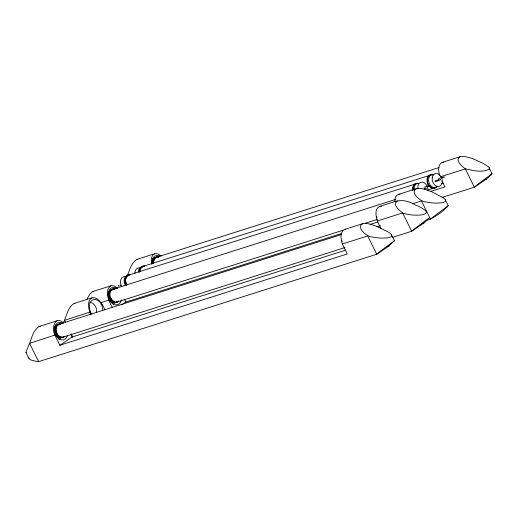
<?xml version="1.0" encoding="UTF-8"?>
<svg xmlns="http://www.w3.org/2000/svg" width="518" height="518" viewBox="0 0 518 518"><rect width="100%" height="100%" fill="white"/><g stroke="black" fill="none" stroke-linecap="round" stroke-linejoin="round"><path stroke-width="0.78" d="M394.852 201.806C394.807 199.08 395.396 195.467 398.329 194.431L416.86 188.571L420.215 188.442L423.62 188.999L431.604 191.744L443.162 197.669L445.169 199.475L448.245 205.691C442.288 212.361 434.304 217.871 425.88 220.7M28.885 357.685C28.82 360.016 32.33 360.191 33.974 360.826A57.466 18.952 -15 0 0 36.487 361.324L38.63 361.648L376.703 254.254L388.908 246.063L394.451 240.76L391.368 234.499L389.355 232.692L377.803 226.767L369.813 224.022L366.407 223.465L363.06 223.595L344.528 229.455C339.361 232.122 341.032 239.471 342.353 243.984L347.261 253.956L59.855 345.253L54.947 335.282C51.418 328.975 54.578 314.763 63.578 323.005M127.57 275.272C129.701 269.684 131.417 262.781 136.765 259.414L155.199 253.593L158.068 253.949L161.234 255.95M120.558 285.703L119.982 285.502L120.448 285.159M489.225 169.121L489.335 168.169L488.442 166.764L483.1 163.351L472.351 158.45L464.86 156.494L460.709 156.546L442.178 162.399C437.49 164.627 438.539 171.147 439.517 175.278M63.597 322.41C66.544 316.012 67.741 307.575 74.061 303.477L92.068 297.759C98.698 296.937 102.791 304.817 104.901 309.79M489.219 167.819L491.964 173.931L486.557 179.008L474.352 187.205L441.99 197.481M86.616 299.715L89.912 294.043L92.916 291.446L111.791 285.567L114.737 286.208L117.916 288.461M489.219 169.127C482.161 173.129 472.889 170.331 465.339 168.887C462.289 166.55 454.325 159.868 460.185 156.682M397.481 200.744L379.474 206.462C374.307 209.13 375.977 216.479 377.298 220.998L402.635 212.95C414.011 217.269 441.88 215.669 414.84 204.752C404.131 197.598 384.738 199.197 402.635 212.95L411.648 231.268L423.853 223.07L429.383 217.722L416.291 227.486A57.466 3.16 -36.8 0 0 413.655 229.623L411.648 231.268L392.385 237.386M438.714 179.74L438.966 180.536L438.778 179.727L434.887 180.957M55.588 334.855L29.617 343.33L25.9 352.227L28.866 358.411M90.533 311.862L64.562 320.338L65.598 322.455M101.457 304.526L102.098 304.098M109.395 299.831L101.075 302.7M59.855 345.253L72.06 337.056L345.597 250.162M121.588 304.901L125.861 302.033L341.608 233.501M57.122 320.752L39.115 326.469C33.515 330.083 31.773 337.399 29.617 343.33L38.63 361.648M154.772 253.697C150.835 255.348 151.055 260.599 151.58 264.135M110.923 285.729C103.671 290.404 109.156 301.968 112.257 307.381M92.068 297.759C86.364 301.01 88.662 309.641 90.948 314.426M442.359 177.292L442.612 178.088L442.417 177.279L438.532 178.509M416.336 188.714C409.362 192.683 421.658 202.337 425.925 201.929C430.853 202.965 435.923 203.432 440.935 202.829C442.56 202.655 446.134 202.273 445.37 199.851M428.049 185.962L428.302 186.758L428.088 185.956L424.223 187.179M362.535 223.731C355.555 227.706 367.851 237.354 372.118 236.953C377.046 237.982 382.116 238.455 387.127 237.846C388.759 237.678 392.333 237.289 391.563 234.868M156.306 257.342L439.089 167.515M142.644 266.517L430.374 175.123M128.341 275.188L416.064 183.793M440.773 176.69L465.339 168.887L474.352 187.205L476.366 185.561A57.466 3.16 -36.8 0 1 478.995 183.424L492.1 173.711M435.139 181.753L438.966 180.536M441.705 183.599L443.246 183.113M112.464 289.374L395.564 199.443M427.939 190.015L434.427 187.956M431.08 191.297L444.91 186.901L442.107 181.203M484.252 179.74L486.557 179.008M412.276 203.846L421.49 200.919L430.503 219.231L432.517 217.592A57.466 3.16 -36.8 0 1 435.146 215.456L448.245 205.691M116.511 302.214L342.599 230.393M365.391 223.154L377.272 219.379M370.117 224.443L377.823 221.995M58.657 324.397L341.763 234.466M376.469 226.742L380.316 225.524M379.001 227.661L380.542 227.175M342.353 243.984L367.689 235.936L376.703 254.254L378.71 252.609A57.466 3.16 -36.8 0 1 381.345 250.479L394.438 240.715M62.71 337.231L345.04 247.546M421.548 223.802L423.853 223.07M387.367 246.549L388.908 246.063M442.178 162.399L443.978 162.263M398.329 194.431L400.129 194.295M379.474 206.462L381.274 206.326M344.528 229.455L345.856 229.28M26.69 352.693L25.991 352.57M136.765 259.414L137.399 259.33M92.916 291.446L93.551 291.362M74.061 303.477L74.987 303.431M39.115 326.469L40.313 326.521M429.636 186.279C430.775 185.658 428.593 185.114 429.636 186.279A7.051 5.07 72.4 0 0 436.655 186.843M377.298 220.998L381.151 228.826M124.462 299.184L125.861 302.033M71.147 333.728L72.883 337.25M70.655 334.207L72.06 337.056M92.01 314.148A8.981 6.456 72.4 0 1 90.669 312.14L90.397 311.583A8.981 6.456 72.4 0 1 92.074 300.22A8.981 6.456 72.4 0 1 101.321 304.247L101.593 304.804A8.981 6.456 72.4 0 1 102.687 310.8M376.864 217.314A8.981 6.456 72.4 0 1 376.767 216.699M89.905 302.454A7.485 5.381 72.4 0 1 95.48 306.481L95.707 306.947A7.485 5.381 72.4 0 1 96.555 312.425M121.374 299.916A8.981 6.456 72.4 0 1 116.213 304.94A8.981 6.456 72.4 0 1 109.531 300.11L109.253 299.553A8.981 6.456 72.4 0 1 109.434 289.711A8.981 6.456 72.4 0 1 116.744 288.364M114.925 302.169A7.485 5.381 72.4 0 1 114.737 302.564M114.53 302.933A7.485 5.381 72.4 0 1 113.17 304.383M113.235 300.848A5.983 4.306 72.4 0 1 112.943 300.634M112.121 299.857A5.983 4.306 72.4 0 1 111.869 299.559M111.195 298.556A5.983 4.306 72.4 0 1 111.001 298.187M117.444 301.813A6.734 4.843 72.4 0 1 109.79 296.283A6.734 4.843 72.4 0 1 114.854 289.335M118.259 301.152A6.734 4.843 72.4 0 1 117.728 301.625M113.3 302.726A6.734 4.843 72.4 0 1 112.775 303.198M118.674 301.12A7.051 5.07 72.4 0 1 109.81 297.261A7.051 5.07 72.4 0 1 114.86 289.031M118.285 301.243A7.051 5.07 72.4 0 1 109.343 297.151A7.051 5.07 72.4 0 1 114.841 289.284M116.064 302.253A6.734 4.843 72.4 0 1 108.644 297.63A6.734 4.843 72.4 0 1 112.076 289.607M115.119 301.936A6.358 4.571 72.4 0 1 114.122 301.677M113.792 301.534A6.358 4.571 72.4 0 1 112.535 300.686M112.244 300.414A6.358 4.571 72.4 0 1 110.282 297.112M110.062 296.251A6.358 4.571 72.4 0 1 110.075 292.89M110.451 291.802A6.358 4.571 72.4 0 1 111.014 290.889M111.48 290.397A6.358 4.571 72.4 0 1 111.733 290.19M112.289 289.853A6.358 4.571 72.4 0 1 113.202 289.568M116.712 301.754A6.358 4.571 72.4 0 1 116.408 301.852M64.2 336.422A6.734 4.843 72.4 0 1 56.222 332.213A6.734 4.843 72.4 0 1 60.347 324.21M59.246 338.001A6.734 4.843 72.4 0 1 58.385 338.571M64.62 336.428A7.051 5.07 72.4 0 1 55.931 332.044A7.051 5.07 72.4 0 1 61.059 324.054M63.682 337.05A7.051 5.07 72.4 0 1 55.614 332.407A7.051 5.07 72.4 0 1 59.564 323.996M64.232 336.558A7.051 5.07 72.4 0 1 63.967 336.817M61.959 337.438A6.734 4.843 72.4 0 1 54.914 332.873A6.734 4.843 72.4 0 1 57.602 324.734M61.972 336.978A6.358 4.571 72.4 0 1 61.318 336.953M60.321 336.7A6.358 4.571 72.4 0 1 59.667 336.389M59.343 336.188A6.358 4.571 72.4 0 1 59.033 335.962M58.728 335.709A6.358 4.571 72.4 0 1 58.437 335.437M58.158 335.14A6.358 4.571 72.4 0 1 57.886 334.822M57.174 333.754A6.358 4.571 72.4 0 1 56.974 333.365M56.786 332.964A6.358 4.571 72.4 0 1 56.358 331.708M56.177 330.84A6.358 4.571 72.4 0 1 56.19 328.308M56.501 327.175A6.358 4.571 72.4 0 1 56.65 326.826M57.006 326.198A6.358 4.571 72.4 0 1 57.213 325.913M57.433 325.654A6.358 4.571 72.4 0 1 57.673 325.421M58.204 325.032A6.358 4.571 72.4 0 1 58.78 324.754M56.734 332.051A5.983 4.306 72.4 0 1 56.617 331.649M67.437 335.476A8.981 6.456 72.4 0 1 62.179 339.963A8.981 6.456 72.4 0 1 55.724 335.133L55.452 334.576A8.981 6.456 72.4 0 1 55.633 324.734A8.981 6.456 72.4 0 1 62.943 323.381M55.348 325.453A7.485 5.381 72.4 0 1 56.125 325.582M60.936 337.587A7.485 5.381 72.4 0 1 59.039 339.601M342.204 241.517A8.981 6.456 72.4 0 1 342.048 240.915M152.072 263.934A8.981 6.456 72.4 0 1 160.14 256.067M152.616 258.391A7.485 5.381 72.4 0 1 153.781 258.534M152.693 258.702A6.734 4.843 72.4 0 1 153.043 258.728M152.868 263.442A7.051 5.07 72.4 0 1 158.32 257.129M153.257 263.319A7.051 5.07 72.4 0 1 158.709 256.999M152.117 263.772A6.734 4.843 72.4 0 1 156.268 257.569M153.84 261.253A6.358 4.571 72.4 0 1 154.15 260.12M154.299 259.777A6.358 4.571 72.4 0 1 154.655 259.142M154.863 258.858A6.358 4.571 72.4 0 1 155.089 258.599M156.43 257.699A6.358 4.571 72.4 0 1 157.368 257.498M153.496 263.332A6.734 4.843 72.4 0 1 158.346 257.213M414.368 189.905A6.734 4.843 72.4 0 1 418.117 183.242M413.086 189.743A7.051 5.07 72.4 0 1 418.168 183.333M412.755 190.346A7.051 5.07 72.4 0 1 418.143 183.553M417.942 188.766A6.734 4.843 72.4 0 1 422.558 182.155A6.734 4.843 72.4 0 1 427.92 190.423M121.918 286.687A6.734 4.843 72.4 0 1 120.836 279.714A6.734 4.843 72.4 0 1 125.071 276.573M126.703 285.282A7.051 5.07 72.4 0 1 125.634 277.771A7.051 5.07 72.4 0 1 130.368 274.754M126.068 284.991A7.051 5.07 72.4 0 1 129.247 274.793M125.498 285.554A6.734 4.843 72.4 0 1 127.616 275.459M126.651 284.155A6.358 4.571 72.4 0 1 126.47 283.754M126.159 282.925A6.358 4.571 72.4 0 1 125.861 281.637M125.868 279.098A6.358 4.571 72.4 0 1 126.185 277.965M126.496 277.292A6.358 4.571 72.4 0 1 127.609 276.003M127.881 275.822A6.358 4.571 72.4 0 1 128.166 275.667M126.878 285.114A6.734 4.843 72.4 0 1 125.738 278.334A6.734 4.843 72.4 0 1 129.675 274.974M412.988 190.339A6.734 4.843 72.4 0 1 413.086 187.244M413.196 186.843A6.734 4.843 72.4 0 1 414.083 185.12M415.132 184.188A6.734 4.843 72.4 0 1 415.747 183.89M429.072 185.586A7.051 5.07 72.4 0 1 427.816 177.48A7.051 5.07 72.4 0 1 433.21 174.883M436.972 186.81A6.734 4.843 72.4 0 1 428.93 182.375A6.734 4.843 72.4 0 1 433.469 174.65M434.738 187.827A6.734 4.843 72.4 0 1 433.773 188.125M432.388 188.086A6.734 4.843 72.4 0 1 430.652 187.328M430.322 187.095A6.734 4.843 72.4 0 1 429.998 186.83M429.687 186.538A6.734 4.843 72.4 0 1 429.396 186.221M429.111 185.884A6.734 4.843 72.4 0 1 428.354 184.751M428.14 184.343A6.734 4.843 72.4 0 1 427.771 183.482M427.615 183.035A6.734 4.843 72.4 0 1 427.298 181.669M427.311 178.988A6.734 4.843 72.4 0 1 427.641 177.784M427.797 177.421A6.734 4.843 72.4 0 1 428.172 176.755M428.392 176.45A6.734 4.843 72.4 0 1 428.626 176.178M428.885 175.926A6.734 4.843 72.4 0 1 429.441 175.518M429.739 175.356A6.734 4.843 72.4 0 1 430.704 175.052M435.593 187.251A6.734 4.843 72.4 0 1 435.321 187.471M436.02 187.257A7.051 5.07 72.4 0 1 427.402 183.107A7.051 5.07 72.4 0 1 432.083 174.786M134.842 273.627A6.734 4.843 72.4 0 1 139.731 267.961M139.167 272.138A7.051 5.07 72.4 0 1 144.658 266.304M139.562 272.015A7.051 5.07 72.4 0 1 144.677 266.084M138.41 272.034A6.734 4.843 72.4 0 1 142.262 266.751M431.384 187.38A6.358 4.571 72.4 0 1 431.06 187.212M429.286 185.645A6.358 4.571 72.4 0 1 429.027 185.308M140.067 271.672A6.358 4.571 72.4 0 1 140.119 270.83M140.365 269.658A6.358 4.571 72.4 0 1 140.637 268.952M140.805 268.622A6.358 4.571 72.4 0 1 142.191 267.152M142.476 266.997A6.358 4.571 72.4 0 1 142.767 266.874M139.789 271.6A6.734 4.843 72.4 0 1 144.684 266.388M118.48 285.832C119.315 287.263 118.978 284.576 118.48 285.832M424.223 188.714C425.032 190.151 424.754 187.458 424.223 188.714M425.705 188.241C426.515 189.666 426.282 187.004 425.705 188.241M440.015 179.571C440.799 181.015 440.611 178.321 440.015 179.571M443.661 177.124C444.431 178.568 444.282 175.9 443.661 177.124M432.2 177.842A6.734 4.843 72.4 0 0 439.057 186.486A6.734 4.843 72.4 0 0 440.319 175.719A6.734 4.843 72.4 0 0 432.2 177.842"/></g></svg>
